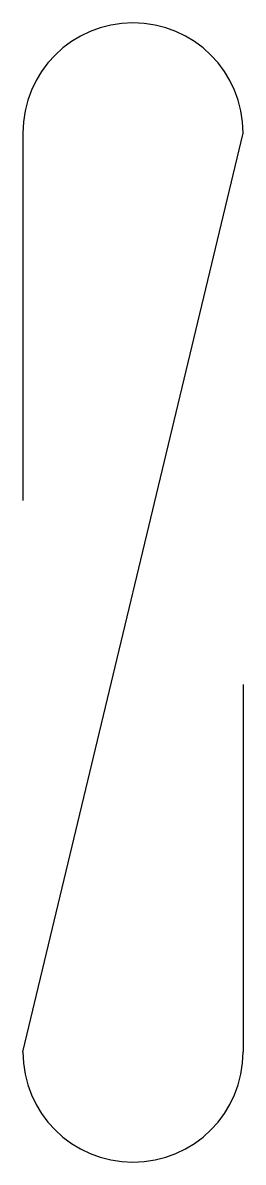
# Model space of a CAD drawing. Header units: metres. Extents: x -0.03 to 0.03, y -0.28 to 0.03.
import ezdxf

# ---------------------------------------------------------------- set-up
doc = ezdxf.new("R2010")
doc.units = ezdxf.units.M

msp = doc.modelspace()

# ---------------------------------------------------------------- linework, layer by layer
at = {"color": 0, "lineweight": -2}
for p, q in [((-0.03, -0.25), (0.03, 0)), ((-0.03, 0), (-0.03, -0.1)), ((0.03, -0.15), (0.03, -0.25))]:
    msp.add_line(p, q, dxfattribs=at)
for centre, start, end in [((0, 0), 360, 540), ((0, -0.25), 180, 360)]:
    msp.add_arc(centre, 0.03, start, end, dxfattribs=at)

doc.saveas('drawing.dxf')
